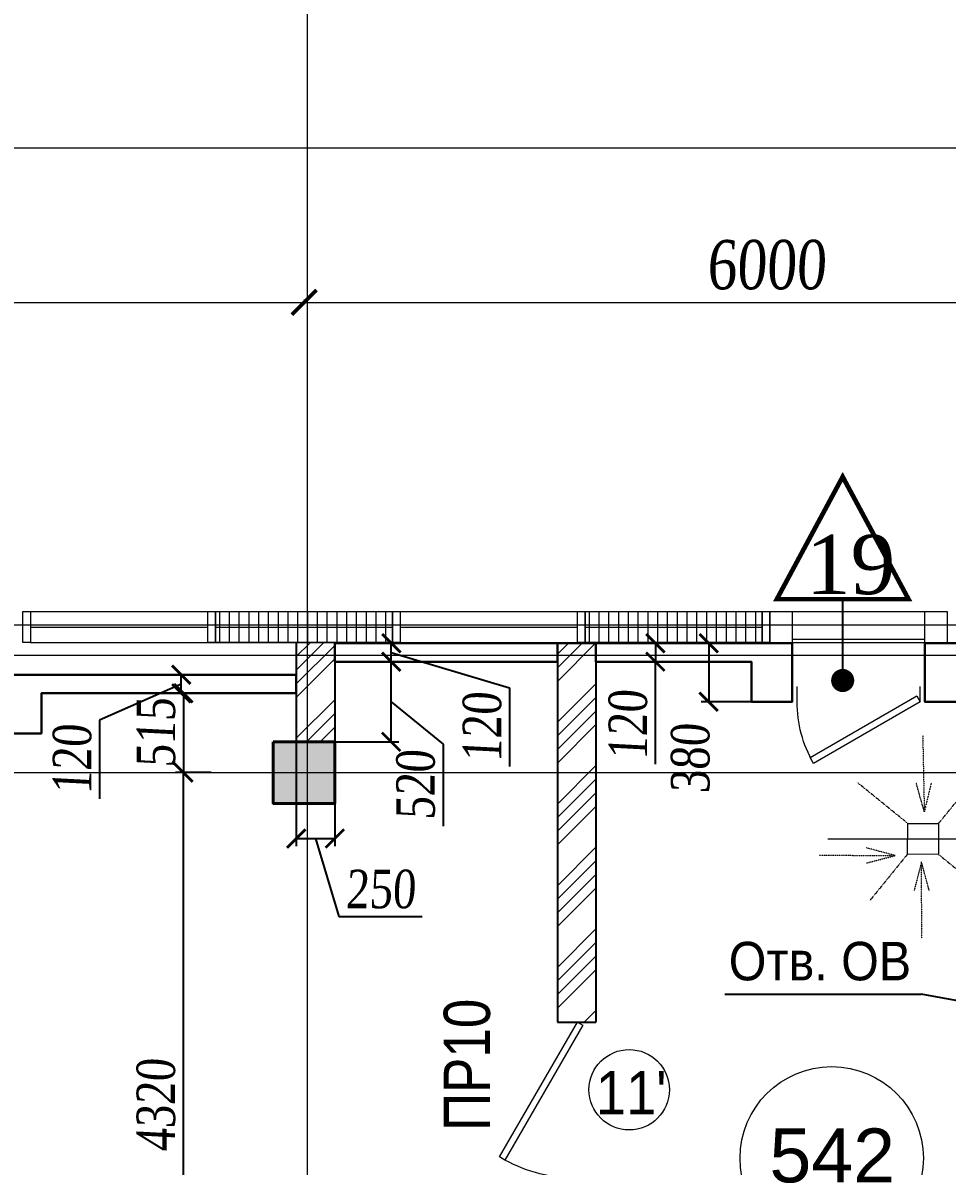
# Model space of a CAD drawing. Header units: inches. Extents: x -407541 to 6688123, y -998590 to 1205599.
# Drawn here: x 83078 to 89078, y 269282 to 276705 of the extents above; entities that cross this region are included whole.
import ezdxf

# ---------------------------------------------------------------- set-up
doc = ezdxf.new("R2010")
doc.units = ezdxf.units.IN
doc.header["$MEASUREMENT"] = 0
doc.linetypes.add('ACAD_ISO04W100', pattern=[30, 24, -3, 0, -3])
doc.linetypes.add('HIDDENX2', pattern=[0.75, 0.5, -0.25])
for name, color, linetype, lineweight in [('ведомость проемов', 3, 'Continuous', 9), ('ВИТРАЖ', 145, 'Continuous', 9), ('двери', 123, 'Continuous', 13), ('Инженерные помещения', 120, 'HIDDENX2', 9), ('марки полов', 140, 'Continuous', 5), ('МОНОЛИТ', 5, 'Continuous', 40), ('Ограждения', 110, 'Continuous', 18), ('Осевые размеры', 172, 'Continuous', 5), ('Оси', 254, 'ACAD_ISO04W100', 5), ('ПЕРЕГОРОДКА', 7, 'Continuous', 25), ('Перемычки', 21, 'Continuous', 13), ('размер внутр', 142, 'Continuous', 5), ('текст_OB', 40, 'Continuous', 25), ('Трапы', 40, 'Continuous', 18), ('Цоколь', 21, 'Continuous', 30), ('Штриховка', 7, 'Continuous', 9), ('ШТРИХОВКА КИРПИЧ', 30, 'Continuous', 9), ('Экспликацийа', 7, 'Continuous', 18)]:
    doc.layers.add(name, color=color, linetype=linetype, lineweight=lineweight)
doc.layers.add('РЕАЛЬНЫЙ ВИТРАЖ', color=120, linetype='Continuous', lineweight=5, plot=False)
doc.styles.get("Standard").update_dxf_attribs({"font": 'arial.ttf'})
doc.styles.add('style1', font='arial.ttf', dxfattribs={"width": 0.9, "height": 500})
doc.styles.add('STYLE2', font='times.ttf', dxfattribs={"width": 0.8, "oblique": 3})
doc.styles.add('стиль1', font='times.ttf')
doc.dimstyles.new('M -100(m)', dxfattribs={"dimtxt": 320, "dimasz": 160, "dimexe": 0, "dimexo": 0, "dimgap": 80, "dimtad": 1, "dimdec": 0, "dimrnd": 5, "dimtxsty": 'STYLE2', "dimblk": 'ARCHTICK', "dimcen": 50, "dimdle": 100, "dimclrd": 256, "dimclre": 256, "dimclrt": 256, "dimadec": 0, "dimazin": 0, "dimtfac": 1, "dimtdec": 0, "dimtmove": 1, "dimatfit": 3, "dimldrblk": 'DOT', "dimfxl": 1, "dimlwd": -1, "dimlwe": 5, "dimarcsym": 0})
doc.dimstyles.new('vnytren', dxfattribs={"dimtxt": 250, "dimasz": 120, "dimexe": 50, "dimexo": 0, "dimgap": 50, "dimtad": 1, "dimdec": 0, "dimzin": 0, "dimdsep": 46, "dimtxsty": 'STYLE2', "dimblk": 'ARCHTICK', "dimcen": 0, "dimadec": 0, "dimazin": 0, "dimtfac": 1, "dimtdec": 0, "dimtmove": 1, "dimatfit": 2, "dimldrblk": 'DOT', "dimfxl": 1, "dimtolj": 1, "dimtzin": 0, "dimarcsym": 0})
doc.dimstyles.new('для 100 масштаба', dxfattribs={"dimtxt": 200, "dimasz": 150, "dimexe": 70, "dimexo": 0, "dimgap": 50, "dimtad": 1, "dimdec": 0, "dimrnd": 5, "dimzin": 0, "dimdsep": 46, "dimtxsty": 'Standard', "dimblk": 'ARCHTICK', "dimcen": 0, "dimadec": 0, "dimazin": 0, "dimtfac": 1, "dimtdec": 0, "dimtmove": 1, "dimatfit": 2, "dimldrblk": 'DOT', "dimfxl": 1, "dimtolj": 1, "dimtzin": 0, "dimarcsym": 0})

# ---------------------------------------------------------------- blocks, each defined once
blk = doc.blocks.new('_ARCHTICK')
at = {"color": 0, "linetype": 'ByBlock', "const_width": 0.15}
blk.add_lwpolyline([(-0.5, -0.5), (0.5, 0.5)], dxfattribs=at)
blk = doc.blocks.new('*D341')
at = {"layer": 'Осевые размеры', "ltscale": 1e-07, "transparency": 16777216}
blk.add_line((78803.3, 274890), (85003.7, 274890), dxfattribs=at)
at = {"layer": 'Осевые размеры', "lineweight": 5, "ltscale": 1e-07, "transparency": 16777216}
blk.add_line((84903.7, 274908), (84903.7, 274890), dxfattribs=at)
at = {"layer": 'Осевые размеры', "ltscale": 1e-07, "transparency": 16777216, "xscale": 160, "yscale": 160, "zscale": 160, "rotation": 180}
blk.add_blockref('_ARCHTICK', (78903.3, 274890), dxfattribs=at)
at = {"layer": 'Осевые размеры', "ltscale": 1e-07, "transparency": 16777216, "xscale": 160, "yscale": 160, "zscale": 160}
blk.add_blockref('_ARCHTICK', (84903.7, 274890), dxfattribs=at)
at = {"layer": 'Осевые размеры', "ltscale": 1e-07, "transparency": 16777216, "insert": (81903.5, 275132.7), "char_height": 320, "attachment_point": 5, "style": 'STYLE2'}
blk.add_mtext('6000', dxfattribs=at)
blk = doc.blocks.new('_Dot')
at = {"color": 0, "linetype": 'ByBlock', "lineweight": -2}
blk.add_line((-0.5, 0), (-1, 0), dxfattribs=at)
at = {"color": 0, "linetype": 'ByBlock', "const_width": 0.5}
blk.add_lwpolyline([(-0.25, 0, 1), (0.25, 0, 1)], format="xyb", close=True, dxfattribs=at)
blk = doc.blocks.new('*D342')
at = {"layer": 'Осевые размеры', "ltscale": 1e-07, "transparency": 16777216}
blk.add_line((84803.7, 274890), (91003.3, 274890), dxfattribs=at)
at = {"layer": 'Осевые размеры', "lineweight": 5, "ltscale": 1e-07, "transparency": 16777216}
blk.add_line((84903.7, 274908), (84903.7, 274890), dxfattribs=at)
at = {"layer": 'Осевые размеры', "ltscale": 1e-07, "transparency": 16777216, "xscale": 160, "yscale": 160, "zscale": 160, "rotation": 180}
blk.add_blockref('_ARCHTICK', (84903.7, 274890), dxfattribs=at)
at = {"layer": 'Осевые размеры', "ltscale": 1e-07, "transparency": 16777216, "xscale": 160, "yscale": 160, "zscale": 160}
blk.add_blockref('_ARCHTICK', (90903.3, 274890), dxfattribs=at)
at = {"layer": 'Осевые размеры', "ltscale": 1e-07, "transparency": 16777216, "insert": (87903.5, 275132.7), "char_height": 320, "attachment_point": 5, "style": 'STYLE2'}
blk.add_mtext('6000', dxfattribs=at)
blk = doc.blocks.new('*D300')
at = {"layer": 'Осевые размеры', "ltscale": 1e-07, "transparency": 16777216}
blk.add_line((180603.6, 275890.7), (13203.4, 275890.7), dxfattribs=at)
at = {"layer": 'Осевые размеры', "lineweight": 5, "ltscale": 1e-07, "transparency": 16777216}
blk.add_line((180503.6, 275889.2), (180503.6, 275890.7), dxfattribs=at)
at = {"layer": 'Осевые размеры', "ltscale": 1e-07, "transparency": 16777216, "xscale": 160, "yscale": 160, "zscale": 160, "rotation": 180}
blk.add_blockref('_ARCHTICK', (13303.4, 275890.7), dxfattribs=at)
at = {"layer": 'Осевые размеры', "ltscale": 1e-07, "transparency": 16777216, "xscale": 160, "yscale": 160, "zscale": 160}
blk.add_blockref('_ARCHTICK', (180503.6, 275890.7), dxfattribs=at)
at = {"layer": 'Осевые размеры', "ltscale": 1e-07, "transparency": 16777216, "insert": (96903.5, 276134), "char_height": 320, "attachment_point": 5, "style": 'STYLE2'}
blk.add_mtext('167200', dxfattribs=at)
blk = doc.blocks.new('*U24')
for p, q in [((0, 0), (0, 100)), ((800, 0), (800, 100))]:
    blk.add_line(p, q)
blk.add_lwpolyline([(0, 0), (692.8, -400), (714.7, -362.1), (21.9, 37.9)], close=True)
blk.add_arc((0, 0), 800, 330, 0)
blk = doc.blocks.new('DVER 4(!)')
at = {"layer": 'двери'}
for points in [[(6388679.9, 630569.8), (6388559.9, 630569.8)], [(6388645.3, 630549.8), (6389150.3, 629675.1), (6389184.9, 629695.1), (6388679.9, 630569.8), (6388645.3, 630549.8)], [(6388679.9, 629559.8), (6388559.9, 629559.8)]]:
    blk.add_lwpolyline(points, dxfattribs=at)
blk.add_arc((6388706.2, 630469.7), 910.3, 268.34833, 299.20183, dxfattribs=at)
blk = doc.blocks.new('*D1701')
at = {"layer": 'размер внутр', "color": 0, "lineweight": -2, "transparency": 16777216}
for p, q in [((84300.4, 271837.2), (84070.1, 271837.2)), ((84120.1, 267516.7), (84120.1, 271837.2)), ((85506.8, 267516.7), (84070.1, 267516.7))]:
    blk.add_line(p, q, dxfattribs=at)
at = {"layer": 'размер внутр', "color": 0, "lineweight": -2, "transparency": 16777216, "xscale": 120, "yscale": 120, "zscale": 120}
for p, rotation in [((84120.1, 271837.2), 90), ((84120.1, 267516.7), 270)]:
    blk.add_blockref('_ARCHTICK', p, dxfattribs=dict(at, rotation=rotation))
at = {"layer": 'размер внутр', "color": 0, "transparency": 16777216, "insert": (83943, 269677), "char_height": 250, "attachment_point": 5, "rotation": 90, "style": 'STYLE2'}
blk.add_mtext('\\A1;4320', dxfattribs=at)
blk = doc.blocks.new('*D3135')
at = {"layer": 'размер внутр', "color": 0, "lineweight": -2, "transparency": 16777216}
for p, q in [((84300.4, 272472.2), (84056.4, 272472.2)), ((84106.4, 272352.2), (84106.4, 272472.2)), ((84106.4, 272412.2), (83576.3, 272178.4)), ((84300.4, 272352.2), (84056.4, 272352.2)), ((83576.3, 272178.4), (83576.3, 271667.4))]:
    blk.add_line(p, q, dxfattribs=at)
at = {"layer": 'размер внутр', "color": 0, "lineweight": -2, "transparency": 16777216, "xscale": 120, "yscale": 120, "zscale": 120}
for p, rotation in [((84106.4, 272472.2), 90), ((84106.4, 272352.2), 270)]:
    blk.add_blockref('_ARCHTICK', p, dxfattribs=dict(at, rotation=rotation))
at = {"layer": 'размер внутр', "color": 0, "transparency": 16777216, "insert": (83399.1, 271922.9), "char_height": 250, "attachment_point": 5, "rotation": 90, "style": 'STYLE2'}
blk.add_mtext('\\A1;120', dxfattribs=at)
blk = doc.blocks.new('*D3136')
at = {"layer": 'размер внутр', "color": 0, "lineweight": -2, "transparency": 16777216}
for p, q in [((84106.4, 272352.2), (84170.1, 272352.2)), ((84120.1, 272352.2), (84120.1, 271837.2)), ((84120.1, 271837.2), (84070.1, 271837.2))]:
    blk.add_line(p, q, dxfattribs=at)
at = {"layer": 'размер внутр', "color": 0, "lineweight": -2, "transparency": 16777216, "xscale": 120, "yscale": 120, "zscale": 120}
for p, rotation in [((84120.1, 272352.2), 90), ((84120.1, 271837.2), 270)]:
    blk.add_blockref('_ARCHTICK', p, dxfattribs=dict(at, rotation=rotation))
at = {"layer": 'размер внутр', "color": 0, "transparency": 16777216, "insert": (83943, 272094.7), "char_height": 250, "attachment_point": 5, "rotation": 90, "style": 'STYLE2'}
blk.add_mtext('\\A1;515', dxfattribs=at)
blk = doc.blocks.new('*D3137')
at = {"layer": 'размер внутр', "color": 0, "lineweight": -2, "transparency": 16777216}
for p, q in [((85103.4, 272557.2), (85518.9, 272557.2)), ((85468.9, 272037.2), (85468.9, 272557.2)), ((85468.9, 272297.2), (85806.1, 272022.2)), ((85103.4, 272037.2), (85518.9, 272037.2)), ((85806.1, 272022.2), (85806.1, 271490.6))]:
    blk.add_line(p, q, dxfattribs=at)
at = {"layer": 'размер внутр', "color": 0, "lineweight": -2, "transparency": 16777216, "xscale": 120, "yscale": 120, "zscale": 120}
for p, rotation in [((85468.9, 272557.2), 90), ((85468.9, 272037.2), 270)]:
    blk.add_blockref('_ARCHTICK', p, dxfattribs=dict(at, rotation=rotation))
at = {"layer": 'размер внутр', "color": 0, "transparency": 16777216, "insert": (85629, 271756.4), "char_height": 250, "attachment_point": 5, "rotation": 90, "style": 'STYLE2'}
blk.add_mtext('\\A1;520', dxfattribs=at)
blk = doc.blocks.new('*D3138')
at = {"layer": 'размер внутр', "color": 0, "lineweight": -2, "transparency": 16777216}
for p, q in [((85330.4, 272677.2), (85520, 272677.2)), ((85470, 272557.2), (85470, 272677.2)), ((85330.4, 272557.2), (85520, 272557.2)), ((85470, 272617.2), (86237.4, 272387.2)), ((86237.4, 272387.2), (86237.4, 271876.3))]:
    blk.add_line(p, q, dxfattribs=at)
at = {"layer": 'размер внутр', "color": 0, "lineweight": -2, "transparency": 16777216, "xscale": 120, "yscale": 120, "zscale": 120}
for p, rotation in [((85470, 272677.2), 90), ((85470, 272557.2), 270)]:
    blk.add_blockref('_ARCHTICK', p, dxfattribs=dict(at, rotation=rotation))
at = {"layer": 'размер внутр', "color": 0, "transparency": 16777216, "insert": (86060.2, 272131.7), "char_height": 250, "attachment_point": 5, "rotation": 90, "style": 'STYLE2'}
blk.add_mtext('\\A1;120', dxfattribs=at)
blk = doc.blocks.new('*D3140')
at = {"layer": 'размер внутр', "color": 0, "lineweight": -2, "transparency": 16777216}
for p, q in [((87723.4, 272677.2), (87480.5, 272677.2)), ((87530.5, 272677.2), (87530.5, 272297.2)), ((87808.2, 272297.2), (87480.5, 272297.2))]:
    blk.add_line(p, q, dxfattribs=at)
at = {"layer": 'размер внутр', "color": 0, "lineweight": -2, "transparency": 16777216, "xscale": 120, "yscale": 120, "zscale": 120}
for p, rotation in [((87530.5, 272677.2), 90), ((87530.5, 272297.2), 270)]:
    blk.add_blockref('_ARCHTICK', p, dxfattribs=dict(at, rotation=rotation))
at = {"layer": 'размер внутр', "color": 0, "transparency": 16777216, "insert": (87412.1, 271927.6), "char_height": 250, "attachment_point": 5, "rotation": 90, "style": 'STYLE2'}
blk.add_mtext('\\A1;380', dxfattribs=at)
blk = doc.blocks.new('*D3248')
at = {"layer": 'размер внутр', "color": 0, "lineweight": -2, "transparency": 16777216}
for p, q in [((84853.4, 272037.2), (84853.4, 271359.2)), ((85103.4, 272037.2), (85103.4, 271359.2)), ((84853.4, 271409.2), (85103.4, 271409.2)), ((84978.4, 271409.2), (85130.3, 270902.7)), ((85130.3, 270902.7), (85669.5, 270902.7))]:
    blk.add_line(p, q, dxfattribs=at)
at = {"layer": 'размер внутр', "color": 0, "lineweight": -2, "transparency": 16777216, "xscale": 120, "yscale": 120, "zscale": 120, "rotation": 180}
blk.add_blockref('_ARCHTICK', (84853.4, 271409.2), dxfattribs=at)
at = {"layer": 'размер внутр', "color": 0, "lineweight": -2, "transparency": 16777216, "xscale": 120, "yscale": 120, "zscale": 120}
blk.add_blockref('_ARCHTICK', (85103.4, 271409.2), dxfattribs=at)
at = {"layer": 'размер внутр', "color": 0, "transparency": 16777216, "insert": (85399.9, 271079.9), "char_height": 250, "attachment_point": 5, "style": 'STYLE2'}
blk.add_mtext('\\A1;250', dxfattribs=at)
blk = doc.blocks.new('*D3563')
at = {"layer": 'размер внутр', "color": 0, "lineweight": -2, "transparency": 16777216}
for p, q in [((86155.8, 272677.2), (87234.3, 272677.2)), ((87184.3, 272677.2), (87184.3, 272557.2)), ((87161.2, 272557.2), (87234.3, 272557.2)), ((87184.3, 271891), (87184.3, 272557.2))]:
    blk.add_line(p, q, dxfattribs=at)
at = {"layer": 'размер внутр', "color": 0, "lineweight": -2, "transparency": 16777216, "xscale": 120, "yscale": 120, "zscale": 120}
for p, rotation in [((87184.3, 272677.2), 90), ((87184.3, 272557.2), 270)]:
    blk.add_blockref('_ARCHTICK', p, dxfattribs=dict(at, rotation=rotation))
at = {"layer": 'размер внутр', "color": 0, "transparency": 16777216, "insert": (87007.1, 272146.4), "char_height": 250, "attachment_point": 5, "rotation": 90, "style": 'STYLE2'}
blk.add_mtext('\\A1;120', dxfattribs=at)

msp = doc.modelspace()

# ---------------------------------------------------------------- hatches: boundary and pattern name
at = {"layer": 'ВИТРАЖ', "ltscale": 0.1}
h = msp.add_hatch(dxfattribs=at)
h.set_pattern_fill('ANSI31', color=256, scale=20, angle=45, style=0)
h.set_pattern_definition([(90, (-6312443.616, 1479829.873), (-63.5, 1e-14), [])])
h.paths.add_polyline_path([(84328.2, 272882.2), (85478.2, 272882.2), (85478.2, 272682.4), (84328.2, 272682.3)])
h = msp.add_hatch(dxfattribs=at)
h.set_pattern_fill('ANSI31', color=256, scale=20, angle=45, style=0)
h.set_pattern_definition([(90, (-6310043.616, 1479829.873), (-63.5, 1e-14), [])])
h.paths.add_polyline_path([(86728.2, 272882.2), (87878.2, 272882.2), (87878.2, 272682.4), (86728.2, 272682.3)])
at = {"layer": 'Штриховка'}
h = msp.add_hatch(dxfattribs=at)
h.set_pattern_fill('ANSI35', color=256, scale=25, style=0)
h.set_pattern_definition([(45, (-6764080.43, -624333.35), (-112.2532015, 112.2532015), []), (45, (-6763968.18, -624333.35), (-112.2532015, 112.2532015), [198.4375, -39.6875, 0, -39.6875])])
h.paths.add_polyline_path([(17203.4, 266637), (17603.4, 266637), (17603.4, 266237), (17203.4, 266237)])
h.paths.add_polyline_path([(20203.4, 266637), (20603.4, 266637), (20603.4, 266237), (20203.4, 266237)])
h.paths.add_polyline_path([(24073.4, 266637), (24473.4, 266637), (24473.4, 266237), (24073.4, 266237)])
h.paths.add_polyline_path([(17203.4, 261137), (17603.4, 261137), (17603.4, 260737), (17203.4, 260737)])
h.paths.add_polyline_path([(17203.4, 252637), (17603.4, 252637), (17603.4, 252237), (17203.4, 252237)])
h.paths.add_polyline_path([(17203.4, 249137), (17603.4, 249137), (17603.4, 248737), (17203.4, 248737)])
h.paths.add_polyline_path([(17203.4, 243137), (17603.4, 243137), (17603.4, 242737), (17203.4, 242737)])
h.paths.add_polyline_path([(17203.4, 237137), (17603.4, 237137), (17603.4, 236737), (17203.4, 236737)])
h.paths.add_polyline_path([(20203.4, 231137), (20603.4, 231137), (20603.4, 230737), (20203.4, 230737)])
h.paths.add_polyline_path([(20203.4, 237137), (20603.4, 237137), (20603.4, 236737), (20203.4, 236737)])
h.paths.add_polyline_path([(20203.4, 243137), (20603.4, 243137), (20603.4, 242737), (20203.4, 242737)])
h.paths.add_polyline_path([(20203.4, 249137), (20603.4, 249137), (20603.4, 248737), (20203.4, 248737)])
h.paths.add_polyline_path([(20203.4, 228037), (20603.4, 228037), (20603.4, 227637), (20203.4, 227637)])
h.paths.add_polyline_path([(20203.4, 219337), (20603.4, 219337), (20603.4, 218937), (20203.4, 218937)])
h.paths.add_polyline_path([(24703.4, 258237), (25103.4, 258237), (25103.4, 257837), (24703.4, 257837)])
h.paths.add_polyline_path([(30703.4, 263637), (31103.4, 263637), (31103.4, 263237), (30703.4, 263237)])
h.paths.add_polyline_path([(30703.4, 258237), (31103.4, 258237), (31103.4, 257837), (30703.4, 257837)])
h.paths.add_polyline_path([(36703.4, 263637), (37103.4, 263637), (37103.4, 263237), (36703.4, 263237)])
h.paths.add_polyline_path([(36703.4, 258237), (37103.4, 258237), (37103.4, 257837), (36703.4, 257837)])
h.paths.add_polyline_path([(42703.4, 263637), (43103.4, 263637), (43103.4, 263237), (42703.4, 263237)])
h.paths.add_polyline_path([(42703.4, 258237), (43103.4, 258237), (43103.4, 257837), (42703.4, 257837)])
h.paths.add_polyline_path([(48703.4, 258237), (49103.4, 258237), (49103.4, 257837), (48703.4, 257837)])
h.paths.add_polyline_path([(54703.4, 263637), (55103.4, 263637), (55103.4, 263237), (54703.4, 263237)])
h.paths.add_polyline_path([(54703.4, 258237), (55103.4, 258237), (55103.4, 257837), (54703.4, 257837)])
h.paths.add_polyline_path([(60703.4, 263637), (61103.4, 263637), (61103.4, 263237), (60703.4, 263237)])
h.paths.add_polyline_path([(60703.4, 258237), (61103.4, 258237), (61103.4, 257837), (60703.4, 257837)])
h.paths.add_polyline_path([(66703.4, 263637), (67103.4, 263637), (67103.4, 263237), (66703.4, 263237)])
h.paths.add_polyline_path([(66703.4, 258237), (67103.4, 258237), (67103.4, 257837), (66703.4, 257837)])
h.paths.add_polyline_path([(72703.4, 258237), (73103.4, 258237), (73103.4, 257837), (72703.4, 257837)])
h.paths.add_polyline_path([(78703.4, 263637), (79103.4, 263637), (79103.4, 263237), (78703.4, 263237)])
h.paths.add_polyline_path([(78703.4, 258237), (79103.4, 258237), (79103.4, 257837), (78703.4, 257837)])
h.paths.add_polyline_path([(84703.4, 263637), (85103.4, 263637), (85103.4, 263237), (84703.4, 263237)])
h.paths.add_polyline_path([(84703.4, 258237), (85103.4, 258237), (85103.4, 257837), (84703.4, 257837)])
h.paths.add_polyline_path([(90703.4, 258237), (91103.4, 258237), (91103.4, 257837), (90703.4, 257837)])
h.paths.add_polyline_path([(30703.4, 272037), (31103.4, 272037), (31103.4, 271637), (30703.4, 271637)])
h.paths.add_polyline_path([(36703.4, 272037), (37103.4, 272037), (37103.4, 271637), (36703.4, 271637)])
h.paths.add_polyline_path([(42703.4, 272037), (43103.4, 272037), (43103.4, 271637), (42703.4, 271637)])
h.paths.add_polyline_path([(54703.4, 272037), (55103.4, 272037), (55103.4, 271637), (54703.4, 271637)])
h.paths.add_polyline_path([(60703.4, 272037), (61103.4, 272037), (61103.4, 271637), (60703.4, 271637)])
h.paths.add_polyline_path([(66703.4, 272037), (67103.4, 272037), (67103.4, 271637), (66703.4, 271637)])
h.paths.add_polyline_path([(78703.4, 272037), (79103.4, 272037), (79103.4, 271637), (78703.4, 271637)])
h.paths.add_polyline_path([(84703.4, 272037), (85103.4, 272037), (85103.4, 271637), (84703.4, 271637)])
h.paths.add_polyline_path([(91333.4, 266637), (91733.4, 266637), (91733.4, 266237), (91333.4, 266237)])
h.paths.add_polyline_path([(95203.4, 266637), (95603.4, 266637), (95603.4, 266237), (95203.4, 266237)])
h.paths.add_polyline_path([(91333.4, 261137), (91733.4, 261137), (91733.4, 260737), (91333.4, 260737)])
h.paths.add_polyline_path([(95203.4, 261137), (95603.4, 261137), (95603.4, 260737), (95203.4, 260737)])
h.paths.add_polyline_path([(17203.4, 219337), (17603.4, 219337), (17603.4, 218937), (17203.4, 218937)])
h.paths.add_polyline_path([(12103.4, 219337), (12503.4, 219337), (12503.4, 218937), (12103.4, 218937)])
h.paths.add_polyline_path([(8503.4, 222937), (8903.4, 222937), (8903.4, 222537), (8503.4, 222537)])
h.paths.add_polyline_path([(8503.4, 228037), (8903.4, 228037), (8903.4, 227637), (8503.4, 227637)])
h.paths.add_polyline_path([(10603.4, 237137), (11003.4, 237137), (11003.4, 236737), (10603.4, 236737)])
h.paths.add_polyline_path([(10603.4, 243137), (11003.4, 243137), (11003.4, 242737), (10603.4, 242737)])
h.paths.add_polyline_path([(10603.4, 249137), (11003.4, 249137), (11003.4, 248737), (10603.4, 248737)])
h.paths.add_polyline_path([(26803.4, 237137), (27203.4, 237137), (27203.4, 236737), (26803.4, 236737)])
h.paths.add_polyline_path([(26803.4, 243137), (27203.4, 243137), (27203.4, 242737), (26803.4, 242737)])
h.paths.add_polyline_path([(26803.4, 249137), (27203.4, 249137), (27203.4, 248737), (26803.4, 248737)])
h.paths.add_polyline_path([(25303.4, 219337), (25703.4, 219337), (25703.4, 218937), (25303.4, 218937)])
h.paths.add_polyline_path([(28903.4, 222937), (29303.4, 222937), (29303.4, 222537), (28903.4, 222537)])
h.paths.add_polyline_path([(28903.4, 228037), (29303.4, 228037), (29303.4, 227637), (28903.4, 227637)])
h.paths.add_polyline_path([(26803.4, 231137), (27203.4, 231137), (27203.4, 230737), (26803.4, 230737)])
h.paths.add_polyline_path([(26803.4, 228037), (27203.4, 228037), (27203.4, 227637), (26803.4, 227637)])
h.paths.add_polyline_path([(95203.4, 243137), (95603.4, 243137), (95603.4, 242737), (95203.4, 242737)])
h.paths.add_polyline_path([(95203.4, 237137), (95603.4, 237137), (95603.4, 236737), (95203.4, 236737)])
h.paths.add_polyline_path([(98203.4, 231137), (98603.4, 231137), (98603.4, 230737), (98203.4, 230737)])
h.paths.add_polyline_path([(98203.4, 237137), (98603.4, 237137), (98603.4, 236737), (98203.4, 236737)])
h.paths.add_polyline_path([(98203.4, 243137), (98603.4, 243137), (98603.4, 242737), (98203.4, 242737)])
h.paths.add_polyline_path([(98203.4, 249137), (98603.4, 249137), (98603.4, 248737), (98203.4, 248737)])
h.paths.add_polyline_path([(98203.4, 222937), (98603.4, 222937), (98603.4, 222537), (98203.4, 222537)])
h.paths.add_polyline_path([(98203.4, 219337), (98603.4, 219337), (98603.4, 218937), (98203.4, 218937)])
h.paths.add_polyline_path([(95203.4, 222937), (95603.4, 222937), (95603.4, 222537), (95203.4, 222537)])
h.paths.add_polyline_path([(95203.4, 219337), (95603.4, 219337), (95603.4, 218937), (95203.4, 218937)])
h.paths.add_polyline_path([(90103.4, 219337), (90503.4, 219337), (90503.4, 218937), (90103.4, 218937)])
h.paths.add_polyline_path([(86503.4, 222937), (86903.4, 222937), (86903.4, 222537), (86503.4, 222537)])
h.paths.add_polyline_path([(86503.4, 228037), (86903.4, 228037), (86903.4, 227637), (86503.4, 227637)])
h.paths.add_polyline_path([(88603.4, 237137), (89003.4, 237137), (89003.4, 236737), (88603.4, 236737)])
h.paths.add_polyline_path([(88603.4, 243137), (89003.4, 243137), (89003.4, 242737), (88603.4, 242737)])
h.paths.add_polyline_path([(104803.4, 237137), (105203.4, 237137), (105203.4, 236737), (104803.4, 236737)])
h.paths.add_polyline_path([(104803.4, 243137), (105203.4, 243137), (105203.4, 242737), (104803.4, 242737)])
h.paths.add_polyline_path([(104803.4, 249137), (105203.4, 249137), (105203.4, 248737), (104803.4, 248737)])
h.paths.add_polyline_path([(103303.4, 219337), (103703.4, 219337), (103703.4, 218937), (103303.4, 218937)])
h.paths.add_polyline_path([(106903.4, 222937), (107303.4, 222937), (107303.4, 222537), (106903.4, 222537)])
h.paths.add_polyline_path([(104803.4, 231137), (105203.4, 231137), (105203.4, 230737), (104803.4, 230737)])
h.paths.add_polyline_path([(176603.4, 266637), (176203.4, 266637), (176203.4, 266237), (176603.4, 266237)])
h.paths.add_polyline_path([(173603.4, 266637), (173203.4, 266637), (173203.4, 266237), (173603.4, 266237)])
h.paths.add_polyline_path([(169733.4, 266637), (169333.4, 266637), (169333.4, 266237), (169733.4, 266237)])
h.paths.add_polyline_path([(176603.4, 261137), (176203.4, 261137), (176203.4, 260737), (176603.4, 260737)])
h.paths.add_polyline_path([(176603.4, 252637), (176203.4, 252637), (176203.4, 252237), (176603.4, 252237)])
h.paths.add_polyline_path([(176603.4, 249137), (176203.4, 249137), (176203.4, 248737), (176603.4, 248737)])
h.paths.add_polyline_path([(176603.4, 243137), (176203.4, 243137), (176203.4, 242737), (176603.4, 242737)])
h.paths.add_polyline_path([(176603.4, 237137), (176203.4, 237137), (176203.4, 236737), (176603.4, 236737)])
h.paths.add_polyline_path([(173603.4, 231137), (173203.4, 231137), (173203.4, 230737), (173603.4, 230737)])
h.paths.add_polyline_path([(173603.4, 237137), (173203.4, 237137), (173203.4, 236737), (173603.4, 236737)])
h.paths.add_polyline_path([(173603.4, 243137), (173203.4, 243137), (173203.4, 242737), (173603.4, 242737)])
h.paths.add_polyline_path([(173603.4, 249137), (173203.4, 249137), (173203.4, 248737), (173603.4, 248737)])
h.paths.add_polyline_path([(173603.4, 228037), (173203.4, 228037), (173203.4, 227637), (173603.4, 227637)])
h.paths.add_polyline_path([(173603.4, 222937), (173203.4, 222937), (173203.4, 222537), (173603.4, 222537)])
h.paths.add_polyline_path([(173603.4, 219337), (173203.4, 219337), (173203.4, 218937), (173603.4, 218937)])
h.paths.add_polyline_path([(169103.4, 258237), (168703.4, 258237), (168703.4, 257837), (169103.4, 257837)])
h.paths.add_polyline_path([(163103.4, 263637), (162703.4, 263637), (162703.4, 263237), (163103.4, 263237)])
h.paths.add_polyline_path([(163103.4, 258237), (162703.4, 258237), (162703.4, 257837), (163103.4, 257837)])
h.paths.add_polyline_path([(157103.4, 263637), (156703.4, 263637), (156703.4, 263237), (157103.4, 263237)])
h.paths.add_polyline_path([(157103.4, 258237), (156703.4, 258237), (156703.4, 257837), (157103.4, 257837)])
h.paths.add_polyline_path([(151103.4, 263637), (150703.4, 263637), (150703.4, 263237), (151103.4, 263237)])
h.paths.add_polyline_path([(151103.4, 258237), (150703.4, 258237), (150703.4, 257837), (151103.4, 257837)])
h.paths.add_polyline_path([(145103.4, 258237), (144703.4, 258237), (144703.4, 257837), (145103.4, 257837)])
h.paths.add_polyline_path([(139103.4, 263637), (138703.4, 263637), (138703.4, 263237), (139103.4, 263237)])
h.paths.add_polyline_path([(139103.4, 258237), (138703.4, 258237), (138703.4, 257837), (139103.4, 257837)])
h.paths.add_polyline_path([(133103.4, 263637), (132703.4, 263637), (132703.4, 263237), (133103.4, 263237)])
h.paths.add_polyline_path([(133103.4, 258237), (132703.4, 258237), (132703.4, 257837), (133103.4, 257837)])
h.paths.add_polyline_path([(127103.4, 263637), (126703.4, 263637), (126703.4, 263237), (127103.4, 263237)])
h.paths.add_polyline_path([(127103.4, 258237), (126703.4, 258237), (126703.4, 257837), (127103.4, 257837)])
h.paths.add_polyline_path([(121103.4, 258237), (120703.4, 258237), (120703.4, 257837), (121103.4, 257837)])
h.paths.add_polyline_path([(115103.4, 263637), (114703.4, 263637), (114703.4, 263237), (115103.4, 263237)])
h.paths.add_polyline_path([(115103.4, 258237), (114703.4, 258237), (114703.4, 257837), (115103.4, 257837)])
h.paths.add_polyline_path([(109103.4, 263637), (108703.4, 263637), (108703.4, 263237), (109103.4, 263237)])
h.paths.add_polyline_path([(109103.4, 258237), (108703.4, 258237), (108703.4, 257837), (109103.4, 257837)])
h.paths.add_polyline_path([(103103.4, 258237), (102703.4, 258237), (102703.4, 257837), (103103.4, 257837)])
h.paths.add_polyline_path([(163103.4, 272037), (162703.4, 272037), (162703.4, 271637), (163103.4, 271637)])
h.paths.add_polyline_path([(157103.4, 272037), (156703.4, 272037), (156703.4, 271637), (157103.4, 271637)])
h.paths.add_polyline_path([(151103.4, 272037), (150703.4, 272037), (150703.4, 271637), (151103.4, 271637)])
h.paths.add_polyline_path([(139103.4, 272037), (138703.4, 272037), (138703.4, 271637), (139103.4, 271637)])
h.paths.add_polyline_path([(133103.4, 272037), (132703.4, 272037), (132703.4, 271637), (133103.4, 271637)])
h.paths.add_polyline_path([(127103.4, 272037), (126703.4, 272037), (126703.4, 271637), (127103.4, 271637)])
h.paths.add_polyline_path([(115103.4, 272037), (114703.4, 272037), (114703.4, 271637), (115103.4, 271637)])
h.paths.add_polyline_path([(109103.4, 272037), (108703.4, 272037), (108703.4, 271637), (109103.4, 271637)])
h.paths.add_polyline_path([(102473.4, 266637), (102073.4, 266637), (102073.4, 266237), (102473.4, 266237)])
h.paths.add_polyline_path([(98603.4, 266637), (98203.4, 266637), (98203.4, 266237), (98603.4, 266237)])
h.paths.add_polyline_path([(176603.4, 222937), (176203.4, 222937), (176203.4, 222537), (176603.4, 222537)])
h.paths.add_polyline_path([(176603.4, 219337), (176203.4, 219337), (176203.4, 218937), (176603.4, 218937)])
h.paths.add_polyline_path([(181703.4, 219337), (181303.4, 219337), (181303.4, 218937), (181703.4, 218937)])
h.paths.add_polyline_path([(185303.4, 222937), (184903.4, 222937), (184903.4, 222537), (185303.4, 222537)])
h.paths.add_polyline_path([(185303.4, 228037), (184903.4, 228037), (184903.4, 227637), (185303.4, 227637)])
h.paths.add_polyline_path([(183203.4, 237137), (182803.4, 237137), (182803.4, 236737), (183203.4, 236737)])
h.paths.add_polyline_path([(183203.4, 243137), (182803.4, 243137), (182803.4, 242737), (183203.4, 242737)])
h.paths.add_polyline_path([(183203.4, 249137), (182803.4, 249137), (182803.4, 248737), (183203.4, 248737)])
h.paths.add_polyline_path([(167003.4, 237137), (166603.4, 237137), (166603.4, 236737), (167003.4, 236737)])
h.paths.add_polyline_path([(167003.4, 243137), (166603.4, 243137), (166603.4, 242737), (167003.4, 242737)])
h.paths.add_polyline_path([(167003.4, 249137), (166603.4, 249137), (166603.4, 248737), (167003.4, 248737)])
h.paths.add_polyline_path([(168503.4, 219337), (168103.4, 219337), (168103.4, 218937), (168503.4, 218937)])
h.paths.add_polyline_path([(164903.4, 222937), (164503.4, 222937), (164503.4, 222537), (164903.4, 222537)])
h.paths.add_polyline_path([(164903.4, 228037), (164503.4, 228037), (164503.4, 227637), (164903.4, 227637)])
h.paths.add_polyline_path([(167003.4, 231137), (166603.4, 231137), (166603.4, 230737), (167003.4, 230737)])
h.paths.add_polyline_path([(167003.4, 228037), (166603.4, 228037), (166603.4, 227637), (167003.4, 227637)])
h.paths.add_polyline_path([(91333.4, 258237), (91733.4, 258237), (91733.4, 257837), (91333.4, 257837)])
h.paths.add_polyline_path([(95203.4, 258237), (95603.4, 258237), (95603.4, 257837), (95203.4, 257837)])
h.paths.add_polyline_path([(180703.4, 261137), (180303.4, 261137), (180303.4, 260737), (180703.4, 260737)])
h.paths.add_polyline_path([(180703.4, 252637), (180303.4, 252637), (180303.4, 252237), (180703.4, 252237)])
h.paths.add_polyline_path([(13103.4, 261137), (13503.4, 261137), (13503.4, 260737), (13103.4, 260737)])
h.paths.add_polyline_path([(13103.4, 252637), (13503.4, 252637), (13503.4, 252237), (13103.4, 252237)])
h.paths.add_polyline_path([(17203.4, 258237), (17603.4, 258237), (17603.4, 257837), (17203.4, 257837)])
h.paths.add_polyline_path([(13103.4, 258237), (13503.4, 258237), (13503.4, 257837), (13103.4, 257837)])
h.paths.add_polyline_path([(176603.4, 258237), (176203.4, 258237), (176203.4, 257837), (176603.4, 257837)])
h.paths.add_polyline_path([(180703.4, 258237), (180303.4, 258237), (180303.4, 257837), (180703.4, 257837)])
h.paths.add_polyline_path([(98203.4, 228037), (98603.4, 228037), (98603.4, 227637), (98203.4, 227637)])
h.paths.add_polyline_path([(104803.4, 228037), (105203.4, 228037), (105203.4, 227637), (104803.4, 227637)])
h.paths.add_polyline_path([(106903.4, 228037), (107303.4, 228037), (107303.4, 227637), (106903.4, 227637)])
h.paths.add_polyline_path([(17603.4, 222922), (17203.4, 222922), (17203.4, 222537), (17603.4, 222537)])
h.paths.add_polyline_path([(20603.4, 222922), (20203.4, 222922), (20203.4, 222537), (20603.4, 222537)])
at = {"layer": 'ШТРИХОВКА КИРПИЧ', "ltscale": 0.1}
h = msp.add_hatch(dxfattribs=at)
h.set_pattern_fill('ANSI34', color=256, scale=500, style=0)
h.paths.add_polyline_path([(85100.2, 266238.4, 0.059839), (84850.3, 266183.6), (84850.2, 265645.5), (85100.2, 265645.5)])
h.paths.add_polyline_path([(85100.1, 264695.5), (84850.2, 264695.5), (84850.2, 264157.5, 0.05983), (85100.1, 264102.7)])
h.paths.add_polyline_path([(85100.1, 264102.7, -0.05983), (84850.2, 264157.5), (84850.2, 263637.2), (85100.1, 263637.2)])
h.paths.add_polyline_path([(86798.2, 272677.2), (86548.2, 272677.2), (86548.2, 272597.2), (86798.2, 272597.2)])
h.paths.add_polyline_path([(86798.2, 272597.2), (86548.2, 272597.2), (86548.2, 272476.8), (86608.2, 272476.8), (86608.2, 271837.2), (86798.2, 271837.2)])
h.paths.add_polyline_path([(86608.2, 272476.8), (86548.2, 272476.8), (86548.2, 271837.2), (86608.2, 271837.2)])
h.paths.add_polyline_path([(86798.2, 271837.2), (86608.2, 271837.2), (86608.2, 271476.8), (86608.2, 270476.8), (86548.2, 270476.8), (86548.2, 270216.7), (86798.2, 270216.7)])
h.paths.add_polyline_path([(86608.2, 271837.2), (86548.2, 271837.2), (86548.2, 271476.8), (86608.2, 271476.8)], flags=17)
h.paths.add_polyline_path([(86608.2, 271476.8), (86548.2, 271476.8), (86548.2, 270476.8), (86608.2, 270476.8)], flags=17)
h.paths.add_polyline_path([(89963.4, 268037.2), (89753.4, 268037.2), (89753.4, 267067.2), (89963.4, 267067.2)])
h.paths.add_polyline_path([(89963.4, 268237.2), (89753.4, 268237.2), (89753.4, 268037.2), (89963.4, 268037.2)])
h.paths.add_polyline_path([(90803.3, 266357.2), (89963.4, 266357.2), (89753.4, 266357.2), (89753.4, 266147.2), (90803.3, 266147.2), (90803.3, 266237.2)])
h.paths.add_polyline_path([(91053.3, 266237.2), (91013.2, 266237.2), (91003.3, 266237.2), (90933.3, 266237.2), (90906.3, 266237.2, -0.000806), (90903.3, 266232.7), (90903.3, 263637.2), (91053.3, 263637.2)])
h.paths.add_polyline_path([(90903.2, 266232.6, -0.024675), (90803.3, 266099.1), (90803.3, 263637.2), (90903.2, 263637.2)])
h = msp.add_hatch(dxfattribs=at)
h.set_pattern_fill('ANSI34', color=256, scale=500, style=0)
h.paths.add_polyline_path([(85103.4, 272677.2), (84853.4, 272677.2), (84853.4, 272597.2), (85103.4, 272597.2)])
h.paths.add_polyline_path([(85103.4, 272597.2), (84853.4, 272597.2), (84853.4, 272037.2), (85103.4, 272037.2)])

# ---------------------------------------------------------------- linework, layer by layer
at = {"layer": 'ведомость проемов'}
msp.add_circle((87014.2, 269778.4), 261.1, dxfattribs=at)
at = {"layer": 'ВИТРАЖ'}
for p, q in [((83128.2, 272882.2), (87973.1, 272882.2)), ((83258.1, 272882.2), (83374.2, 272882.2)), ((88000.7, 272882.2), (88933.2, 272882.2)), ((83128.2, 272782.2), (84278.2, 272782.2)), ((84328.2, 272782.2), (85478.2, 272782.2)), ((85528.2, 272782.2), (86678.2, 272782.2)), ((86728.2, 272782.2), (87878.2, 272782.2)), ((83128.2, 272682.2), (87928.2, 272682.2))]:
    msp.add_line(p, q, dxfattribs=at)
for points in [[(83078.2, 272882.2), (83128.2, 272882.2), (83128.2, 272682.2), (83078.2, 272682.2)], [(84278.2, 272882.2), (84328.2, 272882.2), (84328.2, 272682.2), (84278.2, 272682.2)], [(85478.2, 272882.2), (85528.2, 272882.2), (85528.2, 272682.2), (85478.2, 272682.2)], [(86678.2, 272882.2), (86728.2, 272882.2), (86728.2, 272682.2), (86678.2, 272682.2)], [(87878.2, 272882.2), (87928.2, 272882.2), (87928.2, 272682.2), (87878.2, 272682.2)]]:
    msp.add_lwpolyline(points, close=True, dxfattribs=at)
at = {"layer": 'ВИТРАЖ', "ltscale": 0.1}
for points in [[(84328.2, 272882.2), (85478.2, 272882.2), (85478.2, 272682.4), (84328.2, 272682.3)], [(86728.2, 272882.2), (87878.2, 272882.2), (87878.2, 272682.4), (86728.2, 272682.3)], [(87928.2, 272882.2), (88073.2, 272882.2), (88073.2, 272677.2), (87928.2, 272677.2)], [(88933.2, 272882.2), (89078.2, 272882.2), (89078.2, 272677.2), (88933.2, 272677.2)]]:
    msp.add_lwpolyline(points, close=True, dxfattribs=at)
msp.add_lwpolyline([(86002, 272682.2), (86638.1, 272682.2)], dxfattribs=at)
at = {"layer": 'Инженерные помещения', "ltscale": 0.1}
for p, q in [((88822.5, 271507.7), (88498.2, 271771)), ((89022.5, 271506.6), (89230.9, 271763.2)), ((88821.4, 271308), (88577.2, 271007.2)), ((89021.4, 271306.6), (89296.1, 271083.6))]:
    msp.add_line(p, q, dxfattribs=at)
for points in [[(88919.8, 272077.4), (88930, 271583.5), (88877.6, 271768.7)], [(88975.3, 271770.7), (88930, 271583.5)], [(88247.4, 271301.5), (88741.4, 271298.5), (88555.5, 271348.2)], [(88554.9, 271250.5), (88741.4, 271298.5)], [(88913.8, 270763.4), (88911.9, 271257.4), (88864, 271071)], [(88961.8, 271071.4), (88911.9, 271257.4)]]:
    msp.add_lwpolyline(points, dxfattribs=at)
at = {"layer": 'марки полов', "const_width": 30}
msp.add_lwpolyline([(87972.7, 272963.2), (88400.2, 273757.7), (88827.7, 272963.2)], close=True, dxfattribs=at)
at = {"layer": 'МОНОЛИТ'}
msp.add_lwpolyline([(84703.4, 272037.2), (85103.4, 272037.2), (85103.4, 271637.2), (84703.4, 271637.2)], close=True, dxfattribs=at)
at = {"layer": 'Ограждения', "color": 110, "linetype": 'Continuous', "lineweight": 15}
msp.add_lwpolyline([(88933.2, 272702.4), (88073.2, 272702.4), (88073.2, 272682.4), (88933.2, 272682.4)], close=True, dxfattribs=at)
at = {"layer": 'Оси', "ltscale": 0.3}
for p, q in [((84924.3, 278724.6), (84924.3, 252437.2)), ((3211.5, 271837.2), (190595, 271837.2)), ((88303.4, 271407.2), (105238.6, 271407.2))]:
    msp.add_line(p, q, dxfattribs=at)
at = {"layer": 'ПЕРЕГОРОДКА'}
for p, q in [((84853.4, 272677.2), (84853.4, 272037.2)), ((85103.4, 272677.2), (85103.4, 272037.2)), ((86796.5, 272677.2), (86548.2, 272677.2))]:
    msp.add_line(p, q, dxfattribs=at)
for points in [[(86548.2, 272677.2), (86548.2, 270216.7)], [(86798.2, 272677.2), (86798.2, 270216.7)], [(86548.2, 270216.7), (86798.2, 270216.7)]]:
    msp.add_lwpolyline(points, dxfattribs=at)
at = {"layer": 'РЕАЛЬНЫЙ ВИТРАЖ'}
msp.add_lwpolyline([(78733.2, 272797.2), (91373.3, 272797.2), (91373.3, 272597.2), (78733.2, 272597.2)], close=True, dxfattribs=at)
at = {"layer": 'текст_OB', "ltscale": 0.1}
for p in [(87636, 270399.6), (90017.1, 270193.3)]:
    msp.add_line(p, (88910.3, 270399.6), dxfattribs=at)
at = {"layer": 'Трапы', "ltscale": 0.1}
msp.add_lwpolyline([(89022.5, 271506.6), (89021.4, 271306.6), (88821.4, 271307.7), (88822.5, 271507.7), (89022.5, 271506.6)], dxfattribs=at)
at = {"layer": 'Цоколь'}
for p, q in [((85103.4, 272557.2), (85103.4, 272677.2)), ((86548.2, 272557.2), (86548.2, 272677.2)), ((86798.2, 272557.2), (86798.2, 272677.2)), ((84853.4, 272352.2), (84853.4, 272472.2))]:
    msp.add_line(p, q, dxfattribs=at)
for points in [[(85102.7, 272677.2), (85102.7, 272677.2), (86548.2, 272677.2)], [(86798.2, 272677.2), (87928.2, 272677.2), (88073.2, 272677.2), (88073.2, 272417.2), (88073.2, 272297.2), (87808.2, 272297.2), (87808.2, 272557.2), (86798.2, 272557.2)], [(90803.3, 272677.2), (90803.3, 272677.2), (89078.2, 272677.2), (88933.2, 272677.2), (88933.2, 272417.2), (88933.2, 272297.2), (89198.2, 272297.2), (89198.2, 272557.2), (90803.3, 272557.2), (90803.3, 272557.2), (90803.3, 272557.2)], [(86548.2, 272557.2), (85103.4, 272557.2)], [(84853.4, 272472.2), (83078.2, 272472.2), (82933.2, 272472.2), (82933.2, 272212.2), (82933.2, 272092.2), (83198.3, 272092.2), (83198.3, 272222.2), (83198.3, 272352.2), (84853.4, 272352.2), (84853.4, 272352.2)]]:
    msp.add_lwpolyline(points, dxfattribs=at)
at = {"layer": 'Экспликацийа'}
msp.add_circle((88328.9, 269333.4), 595, dxfattribs=at)

# ---------------------------------------------------------------- block references
at = {"layer": 'двери', "xscale": -1}
for name, p in [('*U24', (88904.2, 272297.2)), ('DVER 4(!)', (6475358.2, -360353.1))]:
    msp.add_blockref(name, p, dxfattribs=at)

# ---------------------------------------------------------------- texts
at = {"layer": 'ведомость проемов', "insert": (86798.1, 269899.1), "char_height": 280, "width": 4068.199, "attachment_point": 1, "style": 'style1'}
msp.add_mtext("11'", dxfattribs=at)
at = {"layer": 'марки полов', "insert": (88161.1, 273381.3), "char_height": 385, "width": 645.369, "attachment_point": 1, "style": 'стиль1'}
msp.add_mtext('19', dxfattribs=at)
at = {"layer": 'Перемычки', "width": 0.82}
msp.add_text('ПР10', height=300, rotation=89.99787, dxfattribs=at).set_placement((86110.3, 269510.8))
at = {"layer": 'текст_OB', "ltscale": 0.1, "insert": (88208.9, 270738.6), "char_height": 250, "width": 4189.802, "attachment_point": 2, "style": 'style1'}
msp.add_mtext(' Отв. OB ', dxfattribs=at)
at = {"layer": 'Экспликацийа', "insert": (88740.4, 269171.9), "char_height": 350, "width": 4589.447, "attachment_point": 9}
msp.add_mtext('{\\fArial|b0|i0|c204|p34;542}', dxfattribs=at)

# ---------------------------------------------------------------- dimensions: what is measured, and where the dimension line sits
at = {"layer": 'Осевые размеры', "ltscale": 1e-07}
for base, p1, p2, picture, middle in [((13303.4, 275890.7), (180503.6, 275889.2), (13303.4, 275890.7), '*D300', (96903.5, 276134)), ((84903.7, 274890), (78903.3, 274890), (84903.7, 274908), '*D341', (81903.5, 275132.7)), ((90903.3, 274890), (84903.7, 274908), (90903.3, 274890), '*D342', (87903.5, 275132.7))]:
    dim = msp.add_linear_dim(base=base, p1=p1, p2=p2, dimstyle='M -100(m)', dxfattribs=at)
    dim.commit()
    dim.dimension.update_dxf_attribs({"geometry": picture, "text_midpoint": middle})
at = {"layer": 'размер внутр'}
for base, p1, p2, picture, middle in [((85470, 272677.2), (85330.4, 272557.2), (85330.4, 272677.2), '*D3138', (86237.4, 272337.2)), ((87184.3, 272557.2), (86155.8, 272677.2), (87161.2, 272557.2), '*D3563', (87184.3, 272146.4)), ((87530.5, 272297.2), (87723.4, 272677.2), (87808.2, 272297.2), '*D3140', (87589.3, 271927.6)), ((85468.9, 272557.2), (85103.4, 272037.2), (85103.4, 272557.2), '*D3137', (85806.1, 271972.2)), ((84106.4, 272472.2), (84300.4, 272352.2), (84300.4, 272472.2), '*D3135', (83576.3, 272128.4)), ((84120.1, 271837.2), (84106.4, 272352.2), (84120.1, 271837.2), '*D3136', (84120.1, 272094.7))]:
    dim = msp.add_linear_dim(base=base, p1=p1, p2=p2, angle=90, dimstyle='vnytren', dxfattribs=at)
    dim.commit()
    dim.dimension.update_dxf_attribs({"geometry": picture, "text_midpoint": middle, "dimtype": 160})
dim = msp.add_linear_dim(base=(85103.4, 271409.2), p1=(84853.4, 272037.2), p2=(85103.4, 272037.2), dimstyle='vnytren', dxfattribs=at)
dim.commit()
dim.dimension.update_dxf_attribs({"geometry": '*D3248', "text_midpoint": (85180.3, 271079.9)})
dim = msp.add_linear_dim(base=(84120.1326, 271837.2089), p1=(85506.8227, 267516.7364), p2=(84300.4155, 271837.2089), angle=90, dimstyle='vnytren', dxfattribs=at)
dim.commit()
dim.dimension.update_dxf_attribs({"geometry": '*D1701', "text_midpoint": (83942.9697, 269676.9726)})

# ---------------------------------------------------------------- leaders
at = {"layer": 'марки полов'}
msp.add_leader([(88400.2, 272435.2), (88400.2, 272963.2)], dimstyle='для 100 масштаба', override={"dimgap": 50, "dimtad": 0}, dxfattribs=at)

doc.saveas('drawing.dxf')
